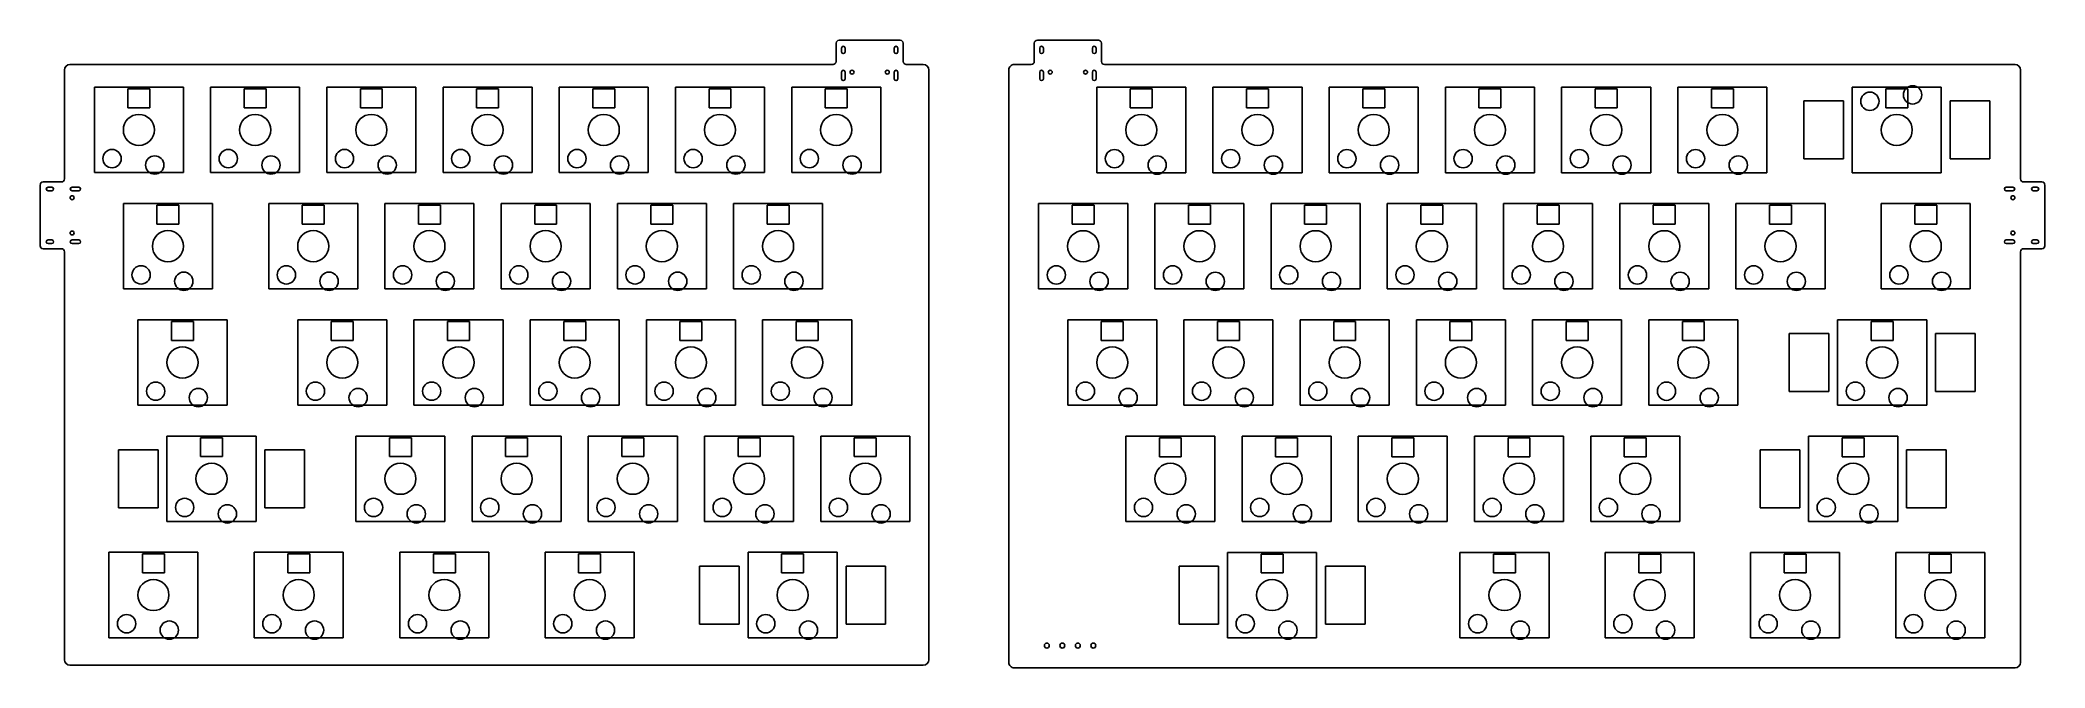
# Model space of a CAD drawing. Header units: millimetres. Extents: x -18 to 310, y -2 to 100.
import ezdxf

# ---------------------------------------------------------------- set-up
doc = ezdxf.new("R2010")
doc.units = ezdxf.units.MM
doc.layers.add('Edge.Cuts', color=254, linetype='CONTINUOUS', true_color=0xd0d2cd)
doc.layers.add('User.Eco1', color=254, linetype='CONTINUOUS', true_color=0xb4dbd2)

msp = doc.modelspace()

# ---------------------------------------------------------------- linework, layer by layer
at = {"layer": 'Edge.Cuts', "linetype": 'CONTINUOUS'}
for p, q in [((112.09, 96.945), (112.09, 99.945)), ((112.59, 100.445), (122.59, 100.445)), ((112.97, 99.145), (112.97, 98.545)), ((113.57, 98.545), (113.57, 99.145)), ((121.61, 99.145), (121.61, 98.545)), ((122.21, 98.545), (122.21, 99.145)), ((123.09, 99.945), (123.09, 96.945)), ((144.58, 96.945), (144.58, 99.945)), ((145.08, 100.445), (155.08, 100.445)), ((145.46, 99.145), (145.46, 98.545)), ((146.06, 98.545), (146.06, 99.145)), ((154.1, 99.145), (154.1, 98.545)), ((154.7, 98.545), (154.7, 99.145)), ((155.58, 99.945), (155.58, 96.945)), ((-14.39, 95.545002), (-14.39, 77.705)), ((102.88, 96.445), (-13.490002, 96.445)), ((102.88, 96.445), (111.59, 96.445)), ((123.59, 96.445), (126.38, 96.445)), ((127.28, 95.545002), (127.28, -1.073002)), ((140.39075, 95.545002), (140.39075, -1.503085)), ((141.290748, 96.445), (144.08, 96.445)), ((156.08, 96.445), (166.491, 96.445)), ((305.330002, 96.445), (166.491, 96.445)), ((306.23, 95.545002), (306.23, 77.705)), ((-3.995, 92.457), (-0.395, 92.457)), ((-3.995, 89.357), (-3.995, 92.457)), ((-0.395, 92.457), (-0.395, 89.357)), ((15.055, 92.457), (18.655, 92.457)), ((15.055, 89.357), (15.055, 92.457)), ((18.655, 92.457), (18.655, 89.357)), ((34.105, 92.457), (37.705, 92.457)), ((34.105, 89.357), (34.105, 92.457)), ((37.705, 92.457), (37.705, 89.357)), ((53.155, 92.457), (56.755, 92.457)), ((53.155, 89.357), (53.155, 92.457)), ((56.755, 92.457), (56.755, 89.357)), ((72.205, 92.457), (75.805, 92.457)), ((72.205, 89.357), (72.205, 92.457)), ((75.805, 92.457), (75.805, 89.357)), ((91.255, 92.457), (94.855, 92.457)), ((91.255, 89.357), (91.255, 92.457)), ((94.855, 92.457), (94.855, 89.357)), ((110.305, 92.457), (113.905, 92.457)), ((110.305, 89.357), (110.305, 92.457)), ((112.97, 95.215), (112.97, 94.115)), ((113.57, 94.115), (113.57, 95.215)), ((113.905, 92.457), (113.905, 89.357)), ((121.61, 95.215), (121.61, 94.115)), ((122.21, 94.115), (122.21, 95.215)), ((145.46, 95.215), (145.46, 94.115)), ((146.06, 94.115), (146.06, 95.215)), ((154.1, 95.215), (154.1, 94.115)), ((154.7, 94.115), (154.7, 95.215)), ((160.3145, 92.45), (163.9145, 92.45)), ((160.3145, 89.35), (160.3145, 92.45)), ((163.9145, 92.45), (163.9145, 89.35)), ((179.3645, 92.45), (182.9645, 92.45)), ((179.3645, 89.35), (179.3645, 92.45)), ((182.9645, 92.45), (182.9645, 89.35)), ((198.4145, 92.45), (202.0145, 92.45)), ((198.4145, 89.35), (198.4145, 92.45)), ((202.0145, 92.45), (202.0145, 89.35)), ((217.4645, 92.45), (221.0645, 92.45)), ((217.4645, 89.35), (217.4645, 92.45)), ((221.0645, 92.45), (221.0645, 89.35)), ((236.5145, 92.45), (240.1145, 92.45)), ((236.5145, 89.35), (236.5145, 92.45)), ((240.1145, 92.45), (240.1145, 89.35)), ((255.5645, 92.45), (259.1645, 92.45)), ((255.5645, 89.35), (255.5645, 92.45)), ((259.1645, 92.45), (259.1645, 89.35)), ((284.1395, 92.45), (287.7395, 92.45)), ((284.1395, 89.35), (284.1395, 92.45)), ((287.7395, 92.45), (287.7395, 89.35)), ((-0.395, 89.357), (-3.995, 89.357)), ((18.655, 89.357), (15.055, 89.357)), ((37.705, 89.357), (34.105, 89.357)), ((56.755, 89.357), (53.155, 89.357)), ((75.805, 89.357), (72.205, 89.357)), ((94.855, 89.357), (91.255, 89.357)), ((113.905, 89.357), (110.305, 89.357)), ((163.9145, 89.35), (160.3145, 89.35)), ((182.9645, 89.35), (179.3645, 89.35)), ((202.0145, 89.35), (198.4145, 89.35)), ((221.0645, 89.35), (217.4645, 89.35)), ((240.1145, 89.35), (236.5145, 89.35)), ((259.1645, 89.35), (255.5645, 89.35)), ((270.6895, 90.475), (277.1895, 90.475)), ((270.6895, 80.975), (270.6895, 90.475)), ((277.1895, 90.475), (277.1895, 80.975)), ((287.7395, 89.35), (284.1395, 89.35)), ((294.6895, 90.475), (301.1895, 90.475)), ((294.6895, 80.975), (294.6895, 90.475)), ((301.1895, 90.475), (301.1895, 80.975)), ((277.1895, 80.975), (270.6895, 80.975)), ((301.1895, 80.975), (294.6895, 80.975)), ((-18.39, 76.705), (-18.39, 66.765)), ((-14.89, 77.205), (-17.89, 77.205)), ((-16.48525, 76.355), (-17.08525, 76.355)), ((-17.08525, 75.755), (-16.48525, 75.755)), ((-12.05525, 76.355), (-13.15525, 76.355)), ((-13.15525, 75.755), (-12.05525, 75.755)), ((304.99975, 76.355), (303.89975, 76.355)), ((303.89975, 75.755), (304.99975, 75.755)), ((306.73, 77.205), (309.73, 77.205)), ((308.92975, 76.355), (308.32975, 76.355)), ((308.32975, 75.755), (308.92975, 75.755)), ((310.23, 76.705), (310.23, 66.765)), ((0.7675, 73.407), (4.3675, 73.407)), ((0.7675, 70.307), (0.7675, 73.407)), ((4.3675, 73.407), (4.3675, 70.307)), ((24.58, 73.407), (28.18, 73.407)), ((24.58, 70.307), (24.58, 73.407)), ((28.18, 73.407), (28.18, 70.307)), ((43.63, 73.407), (47.23, 73.407)), ((43.63, 70.307), (43.63, 73.407)), ((47.23, 73.407), (47.23, 70.307)), ((62.68, 73.407), (66.28, 73.407)), ((62.68, 70.307), (62.68, 73.407)), ((66.28, 73.407), (66.28, 70.307)), ((81.73, 73.407), (85.33, 73.407)), ((81.73, 70.307), (81.73, 73.407)), ((85.33, 73.407), (85.33, 70.307)), ((100.78, 73.407), (104.38, 73.407)), ((100.78, 70.307), (100.78, 73.407)), ((104.38, 73.407), (104.38, 70.307)), ((150.7895, 73.4), (154.3895, 73.4)), ((150.7895, 70.3), (150.7895, 73.4)), ((154.3895, 73.4), (154.3895, 70.3)), ((169.8395, 73.4), (173.4395, 73.4)), ((169.8395, 70.3), (169.8395, 73.4)), ((173.4395, 73.4), (173.4395, 70.3)), ((188.8895, 73.4), (192.4895, 73.4)), ((188.8895, 70.3), (188.8895, 73.4)), ((192.4895, 73.4), (192.4895, 70.3)), ((207.9395, 73.4), (211.5395, 73.4)), ((207.9395, 70.3), (207.9395, 73.4)), ((211.5395, 73.4), (211.5395, 70.3)), ((226.9895, 73.4), (230.5895, 73.4)), ((226.9895, 70.3), (226.9895, 73.4)), ((230.5895, 73.4), (230.5895, 70.3)), ((246.0395, 73.4), (249.6395, 73.4)), ((246.0395, 70.3), (246.0395, 73.4)), ((249.6395, 73.4), (249.6395, 70.3)), ((265.0895, 73.4), (268.6895, 73.4)), ((265.0895, 70.3), (265.0895, 73.4)), ((268.6895, 73.4), (268.6895, 70.3)), ((288.902, 73.4), (292.502, 73.4)), ((288.902, 70.3), (288.902, 73.4)), ((292.502, 73.4), (292.502, 70.3)), ((4.3675, 70.307), (0.7675, 70.307)), ((28.18, 70.307), (24.58, 70.307)), ((47.23, 70.307), (43.63, 70.307)), ((66.28, 70.307), (62.68, 70.307)), ((85.33, 70.307), (81.73, 70.307)), ((104.38, 70.307), (100.78, 70.307)), ((154.3895, 70.3), (150.7895, 70.3)), ((173.4395, 70.3), (169.8395, 70.3)), ((192.4895, 70.3), (188.8895, 70.3)), ((211.5395, 70.3), (207.9395, 70.3)), ((230.5895, 70.3), (226.9895, 70.3)), ((249.6395, 70.3), (246.0395, 70.3)), ((268.6895, 70.3), (265.0895, 70.3)), ((292.502, 70.3), (288.902, 70.3)), ((-17.89, 66.265), (-14.89, 66.265)), ((-16.48525, 67.715), (-17.08525, 67.715)), ((-17.08525, 67.115), (-16.48525, 67.115)), ((-14.39, 65.765), (-14.39, -1.073002)), ((-12.05525, 67.715), (-13.15525, 67.715)), ((-13.15525, 67.115), (-12.05525, 67.115)), ((304.99975, 67.715), (303.89975, 67.715)), ((303.89975, 67.115), (304.99975, 67.115)), ((306.23, -1.503002), (306.23, 65.765)), ((309.73, 66.265), (306.73, 66.265)), ((308.92975, 67.715), (308.32975, 67.715)), ((308.32975, 67.115), (308.92975, 67.115)), ((3.1488, 54.357), (6.7488, 54.357)), ((3.1488, 51.257), (3.1488, 54.357)), ((6.7488, 54.357), (6.7488, 51.257)), ((29.3425, 54.357), (32.9425, 54.357)), ((29.3425, 51.257), (29.3425, 54.357)), ((32.9425, 54.357), (32.9425, 51.257)), ((48.3925, 54.357), (51.9925, 54.357)), ((48.3925, 51.257), (48.3925, 54.357)), ((51.9925, 54.357), (51.9925, 51.257)), ((67.4425, 54.357), (71.0425, 54.357)), ((67.4425, 51.257), (67.4425, 54.357)), ((71.0425, 54.357), (71.0425, 51.257)), ((86.4925, 54.357), (90.0925, 54.357)), ((86.4925, 51.257), (86.4925, 54.357)), ((90.0925, 54.357), (90.0925, 51.257)), ((105.5425, 54.357), (109.1425, 54.357)), ((105.5425, 51.257), (105.5425, 54.357)), ((109.1425, 54.357), (109.1425, 51.257)), ((155.552, 54.35), (159.152, 54.35)), ((155.552, 51.25), (155.552, 54.35)), ((159.152, 54.35), (159.152, 51.25)), ((174.602, 54.35), (178.202, 54.35)), ((174.602, 51.25), (174.602, 54.35)), ((178.202, 54.35), (178.202, 51.25)), ((193.652, 54.35), (197.252, 54.35)), ((193.652, 51.25), (193.652, 54.35)), ((197.252, 54.35), (197.252, 51.25)), ((212.702, 54.35), (216.302, 54.35)), ((212.702, 51.25), (212.702, 54.35)), ((216.302, 54.35), (216.302, 51.25)), ((231.752, 54.35), (235.352, 54.35)), ((231.752, 51.25), (231.752, 54.35)), ((235.352, 54.35), (235.352, 51.25)), ((250.802, 54.35), (254.402, 54.35)), ((250.802, 51.25), (250.802, 54.35)), ((254.402, 54.35), (254.402, 51.25)), ((281.7583, 54.35), (285.3583, 54.35)), ((281.7583, 51.25), (281.7583, 54.35)), ((285.3583, 54.35), (285.3583, 51.25)), ((6.7488, 51.257), (3.1488, 51.257)), ((32.9425, 51.257), (29.3425, 51.257)), ((51.9925, 51.257), (48.3925, 51.257)), ((71.0425, 51.257), (67.4425, 51.257)), ((90.0925, 51.257), (86.4925, 51.257)), ((109.1425, 51.257), (105.5425, 51.257)), ((159.152, 51.25), (155.552, 51.25)), ((178.202, 51.25), (174.602, 51.25)), ((197.252, 51.25), (193.652, 51.25)), ((216.302, 51.25), (212.702, 51.25)), ((235.352, 51.25), (231.752, 51.25)), ((254.402, 51.25), (250.802, 51.25)), ((268.30825, 52.375), (274.80825, 52.375)), ((268.30825, 42.875), (268.30825, 52.375)), ((274.80825, 52.375), (274.80825, 42.875)), ((285.3583, 51.25), (281.7583, 51.25)), ((292.30825, 52.375), (298.80825, 52.375)), ((292.30825, 42.875), (292.30825, 52.375)), ((298.80825, 52.375), (298.80825, 42.875)), ((274.80825, 42.875), (268.30825, 42.875)), ((298.80825, 42.875), (292.30825, 42.875)), ((-5.538705, 33.332), (0.961295, 33.332)), ((-5.538705, 23.832), (-5.538705, 33.332)), ((0.961295, 33.332), (0.961295, 23.832)), ((7.9113, 35.307), (11.5113, 35.307)), ((7.9113, 32.207), (7.9113, 35.307)), ((11.5113, 35.307), (11.5113, 32.207)), ((18.461295, 33.332), (24.961295, 33.332)), ((18.461295, 23.832), (18.461295, 33.332)), ((24.961295, 33.332), (24.961295, 23.832)), ((38.8675, 35.307), (42.4675, 35.307)), ((38.8675, 32.207), (38.8675, 35.307)), ((42.4675, 35.307), (42.4675, 32.207)), ((57.9175, 35.307), (61.5175, 35.307)), ((57.9175, 32.207), (57.9175, 35.307)), ((61.5175, 35.307), (61.5175, 32.207)), ((76.9675, 35.307), (80.5675, 35.307)), ((76.9675, 32.207), (76.9675, 35.307)), ((80.5675, 35.307), (80.5675, 32.207)), ((96.0175, 35.307), (99.6175, 35.307)), ((96.0175, 32.207), (96.0175, 35.307)), ((99.6175, 35.307), (99.6175, 32.207)), ((115.0675, 35.307), (118.6675, 35.307)), ((115.0675, 32.207), (115.0675, 35.307)), ((118.6675, 35.307), (118.6675, 32.207)), ((165.077, 35.3), (168.677, 35.3)), ((165.077, 32.2), (165.077, 35.3)), ((168.677, 35.3), (168.677, 32.2)), ((184.127, 35.3), (187.727, 35.3)), ((184.127, 32.2), (184.127, 35.3)), ((187.727, 35.3), (187.727, 32.2)), ((203.177, 35.3), (206.777, 35.3)), ((203.177, 32.2), (203.177, 35.3)), ((206.777, 35.3), (206.777, 32.2)), ((222.227, 35.3), (225.827, 35.3)), ((222.227, 32.2), (222.227, 35.3)), ((225.827, 35.3), (225.827, 32.2)), ((241.277, 35.3), (244.877, 35.3)), ((241.277, 32.2), (241.277, 35.3)), ((244.877, 35.3), (244.877, 32.2)), ((263.54575, 33.325), (270.04575, 33.325)), ((263.54575, 23.825), (263.54575, 33.325)), ((270.04575, 33.325), (270.04575, 23.825)), ((276.9958, 35.3), (280.5958, 35.3)), ((276.9958, 32.2), (276.9958, 35.3)), ((280.5958, 35.3), (280.5958, 32.2)), ((287.54575, 33.325), (294.04575, 33.325)), ((287.54575, 23.825), (287.54575, 33.325)), ((294.04575, 33.325), (294.04575, 23.825)), ((11.5113, 32.207), (7.9113, 32.207)), ((42.4675, 32.207), (38.8675, 32.207)), ((61.5175, 32.207), (57.9175, 32.207)), ((80.5675, 32.207), (76.9675, 32.207)), ((99.6175, 32.207), (96.0175, 32.207)), ((118.6675, 32.207), (115.0675, 32.207)), ((168.677, 32.2), (165.077, 32.2)), ((187.727, 32.2), (184.127, 32.2)), ((206.777, 32.2), (203.177, 32.2)), ((225.827, 32.2), (222.227, 32.2)), ((244.877, 32.2), (241.277, 32.2)), ((280.5958, 32.2), (276.9958, 32.2)), ((0.961295, 23.832), (-5.538705, 23.832)), ((24.961295, 23.832), (18.461295, 23.832)), ((270.04575, 23.825), (263.54575, 23.825)), ((294.04575, 23.825), (287.54575, 23.825)), ((-1.6137, 16.257), (1.9863, 16.257)), ((-1.6137, 13.157), (-1.6137, 16.257)), ((1.9863, 13.157), (-1.6137, 13.157)), ((1.9863, 16.257), (1.9863, 13.157)), ((22.1988, 16.257), (25.7988, 16.257)), ((22.1988, 13.157), (22.1988, 16.257)), ((25.7988, 13.157), (22.1988, 13.157)), ((25.7988, 16.257), (25.7988, 13.157)), ((46.0748, 16.257), (49.6748, 16.257)), ((46.0748, 13.157), (46.0748, 16.257)), ((49.6748, 13.157), (46.0748, 13.157)), ((49.6748, 16.257), (49.6748, 13.157)), ((69.8873, 16.257), (73.4873, 16.257)), ((69.8873, 13.157), (69.8873, 16.257)), ((73.4873, 13.157), (69.8873, 13.157)), ((73.4873, 16.257), (73.4873, 13.157)), ((89.711295, 14.282), (96.211295, 14.282)), ((89.711295, 4.782), (89.711295, 14.282)), ((96.211295, 14.282), (96.211295, 4.782)), ((103.1613, 16.257), (106.7613, 16.257)), ((103.1613, 13.157), (103.1613, 16.257)), ((106.7613, 13.157), (103.1613, 13.157)), ((106.7613, 16.257), (106.7613, 13.157)), ((113.711295, 14.282), (120.211295, 14.282)), ((113.711295, 4.782), (113.711295, 14.282)), ((120.211295, 14.282), (120.211295, 4.782)), ((168.29575, 14.275), (174.79575, 14.275)), ((168.29575, 4.775), (168.29575, 14.275)), ((174.79575, 14.275), (174.79575, 4.775)), ((181.7457, 16.25), (185.3457, 16.25)), ((181.7457, 13.15), (181.7457, 16.25)), ((185.3457, 13.15), (181.7457, 13.15)), ((185.3457, 16.25), (185.3457, 13.15)), ((192.29575, 14.275), (198.79575, 14.275)), ((192.29575, 4.775), (192.29575, 14.275)), ((198.79575, 14.275), (198.79575, 4.775)), ((219.8457, 16.25), (223.4457, 16.25)), ((219.8457, 13.15), (219.8457, 16.25)), ((223.4457, 13.15), (219.8457, 13.15)), ((223.4457, 16.25), (223.4457, 13.15)), ((243.6582, 16.25), (247.2582, 16.25)), ((243.6582, 13.15), (243.6582, 16.25)), ((247.2582, 13.15), (243.6582, 13.15)), ((247.2582, 16.25), (247.2582, 13.15)), ((267.4707, 16.25), (271.0707, 16.25)), ((267.4707, 13.15), (267.4707, 16.25)), ((271.0707, 13.15), (267.4707, 13.15)), ((271.0707, 16.25), (271.0707, 13.15)), ((291.2832, 16.25), (294.8832, 16.25)), ((291.2832, 13.15), (291.2832, 16.25)), ((294.8832, 13.15), (291.2832, 13.15)), ((294.8832, 16.25), (294.8832, 13.15)), ((96.211295, 4.782), (89.711295, 4.782)), ((120.211295, 4.782), (113.711295, 4.782)), ((174.79575, 4.775), (168.29575, 4.775)), ((198.79575, 4.775), (192.29575, 4.775)), ((-13.490002, -1.973), (126.380002, -1.973)), ((141.290665, -2.403024), (305.330002, -2.403))]:
    msp.add_line(p, q, dxfattribs=at)
at = {"layer": 'Edge.Cuts'}
for centre, radius in [((114.7, 95.195), 0.324999), ((120.48, 95.195), 0.324999), ((147.19, 95.195), 0.324999), ((152.97, 95.195), 0.324999), ((288.5395, 91.475), 1.499999), ((281.5395, 90.425), 1.499999), ((-2.194955, 85.732), 2.549999), ((16.855045, 85.732), 2.549999), ((35.905045, 85.732), 2.549999), ((54.955045, 85.732), 2.549999), ((74.005045, 85.732), 2.549999), ((93.055045, 85.732), 2.549999), ((112.105045, 85.732), 2.549999), ((162.1145, 85.725), 2.549999), ((181.1645, 85.725), 2.549999), ((200.2145, 85.725), 2.549999), ((219.2645, 85.725), 2.549999), ((238.3145, 85.725), 2.549999), ((257.3645, 85.725), 2.549999), ((285.9395, 85.725), 2.549999), ((-6.594955, 81.032), 1.499999), ((12.455045, 81.032), 1.499999), ((31.505045, 81.032), 1.499999), ((50.555045, 81.032), 1.499999), ((69.605045, 81.032), 1.499999), ((88.655045, 81.032), 1.499999), ((107.705045, 81.032), 1.499999), ((157.7145, 81.025), 1.499999), ((176.7645, 81.025), 1.499999), ((195.8145, 81.025), 1.499999), ((214.8645, 81.025), 1.499999), ((233.9145, 81.025), 1.499999), ((252.9645, 81.025), 1.499999), ((0.405045, 79.982), 1.499999), ((19.455045, 79.982), 1.499999), ((38.505045, 79.982), 1.499999), ((57.555045, 79.982), 1.499999), ((76.605045, 79.982), 1.499999), ((95.655045, 79.982), 1.499999), ((114.705045, 79.982), 1.499999), ((164.7145, 79.975), 1.499999), ((183.7645, 79.975), 1.499999), ((202.8145, 79.975), 1.499999), ((221.8645, 79.975), 1.499999), ((240.9145, 79.975), 1.499999), ((259.9645, 79.975), 1.499999), ((-13.13525, 74.625), 0.324999), ((304.97975, 74.625), 0.324999), ((-13.13525, 68.845), 0.324999), ((2.567545, 66.682), 2.549999), ((26.380045, 66.682), 2.549999), ((45.430045, 66.682), 2.549999), ((64.480045, 66.682), 2.549999), ((83.530045, 66.682), 2.549999), ((102.580045, 66.682), 2.549999), ((152.5895, 66.675), 2.549999), ((171.6395, 66.675), 2.549999), ((190.6895, 66.675), 2.549999), ((209.7395, 66.675), 2.549999), ((228.7895, 66.675), 2.549999), ((247.8395, 66.675), 2.549999), ((266.8895, 66.675), 2.549999), ((290.702, 66.675), 2.549999), ((304.97975, 68.845), 0.324999), ((-1.832455, 61.982), 1.499999), ((21.980045, 61.982), 1.499999), ((41.030045, 61.982), 1.499999), ((60.080045, 61.982), 1.499999), ((79.130045, 61.982), 1.499999), ((98.180045, 61.982), 1.499999), ((148.1895, 61.975), 1.499999), ((167.2395, 61.975), 1.499999), ((186.2895, 61.975), 1.499999), ((205.3395, 61.975), 1.499999), ((224.3895, 61.975), 1.499999), ((243.4395, 61.975), 1.499999), ((262.4895, 61.975), 1.499999), ((286.302, 61.975), 1.499999), ((5.167545, 60.932), 1.499999), ((28.980045, 60.932), 1.499999), ((48.030045, 60.932), 1.499999), ((67.080045, 60.932), 1.499999), ((86.130045, 60.932), 1.499999), ((105.180045, 60.932), 1.499999), ((155.1895, 60.925), 1.499999), ((174.2395, 60.925), 1.499999), ((193.2895, 60.925), 1.499999), ((212.3395, 60.925), 1.499999), ((231.3895, 60.925), 1.499999), ((250.4395, 60.925), 1.499999), ((269.4895, 60.925), 1.499999), ((293.302, 60.925), 1.499999), ((4.948795, 47.632), 2.549999), ((31.142545, 47.632), 2.549999), ((50.192545, 47.632), 2.549999), ((69.242545, 47.632), 2.549999), ((88.292545, 47.632), 2.549999), ((107.342545, 47.632), 2.549999), ((157.352, 47.625), 2.549999), ((176.402, 47.625), 2.549999), ((195.452, 47.625), 2.549999), ((214.502, 47.625), 2.549999), ((233.552, 47.625), 2.549999), ((252.602, 47.625), 2.549999), ((283.55825, 47.625), 2.549999), ((0.548795, 42.932), 1.499999), ((7.548795, 41.882), 1.499999), ((26.742545, 42.932), 1.499999), ((33.742545, 41.882), 1.499999), ((45.792545, 42.932), 1.499999), ((52.792545, 41.882), 1.499999), ((64.842545, 42.932), 1.499999), ((71.842545, 41.882), 1.499999), ((83.892545, 42.932), 1.499999), ((90.892545, 41.882), 1.499999), ((102.942545, 42.932), 1.499999), ((109.942545, 41.882), 1.499999), ((152.952, 42.925), 1.499999), ((159.952, 41.875), 1.499999), ((172.002, 42.925), 1.499999), ((179.002, 41.875), 1.499999), ((191.052, 42.925), 1.499999), ((198.052, 41.875), 1.499999), ((210.102, 42.925), 1.499999), ((217.102, 41.875), 1.499999), ((229.152, 42.925), 1.499999), ((236.152, 41.875), 1.499999), ((248.202, 42.925), 1.499999), ((255.202, 41.875), 1.499999), ((279.15825, 42.925), 1.499999), ((286.15825, 41.875), 1.499999), ((9.711295, 28.582), 2.549999), ((40.667545, 28.582), 2.549999), ((59.717545, 28.582), 2.549999), ((78.767545, 28.582), 2.549999), ((97.817545, 28.582), 2.549999), ((116.867545, 28.582), 2.549999), ((166.877, 28.575), 2.549999), ((185.927, 28.575), 2.549999), ((204.977, 28.575), 2.549999), ((224.027, 28.575), 2.549999), ((243.077, 28.575), 2.549999), ((278.79575, 28.575), 2.549999), ((5.311295, 23.882), 1.499999), ((12.311295, 22.832), 1.499999), ((36.267545, 23.882), 1.499999), ((43.267545, 22.832), 1.499999), ((55.317545, 23.882), 1.499999), ((62.317545, 22.832), 1.499999), ((74.367545, 23.882), 1.499999), ((81.367545, 22.832), 1.499999), ((93.417545, 23.882), 1.499999), ((100.417545, 22.832), 1.499999), ((112.467545, 23.882), 1.499999), ((119.467545, 22.832), 1.499999), ((162.477, 23.875), 1.499999), ((169.477, 22.825), 1.499999), ((181.527, 23.875), 1.499999), ((188.527, 22.825), 1.499999), ((200.577, 23.875), 1.499999), ((207.577, 22.825), 1.499999), ((219.627, 23.875), 1.499999), ((226.627, 22.825), 1.499999), ((238.677, 23.875), 1.499999), ((245.677, 22.825), 1.499999), ((274.39575, 23.875), 1.499999), ((281.39575, 22.825), 1.499999), ((0.186295, 9.532), 2.549999), ((23.998795, 9.532), 2.549999), ((47.874795, 9.532), 2.549999), ((71.687295, 9.532), 2.549999), ((104.961295, 9.532), 2.549999), ((183.54575, 9.525), 2.549999), ((221.64575, 9.525), 2.549999), ((245.45825, 9.525), 2.549999), ((269.27075, 9.525), 2.549999), ((293.08325, 9.525), 2.549999), ((-4.213705, 4.832), 1.499999), ((2.786295, 3.782), 1.499999), ((19.598795, 4.832), 1.499999), ((26.598795, 3.782), 1.499999), ((43.474795, 4.832), 1.499999), ((50.474795, 3.782), 1.499999), ((67.287295, 4.832), 1.499999), ((74.287295, 3.782), 1.499999), ((100.561295, 4.832), 1.499999), ((107.561295, 3.782), 1.499999), ((179.14575, 4.825), 1.499999), ((186.14575, 3.775), 1.499999), ((217.24575, 4.825), 1.499999), ((224.24575, 3.775), 1.499999), ((241.05825, 4.825), 1.499999), ((248.05825, 3.775), 1.499999), ((264.87075, 4.825), 1.499999), ((271.87075, 3.775), 1.499999), ((288.68325, 4.825), 1.499999), ((295.68325, 3.775), 1.499999), ((146.62975, 1.25), 0.4064), ((149.16975, 1.25), 0.4064), ((151.70975, 1.25), 0.4064), ((154.24975, 1.25), 0.4064)]:
    msp.add_circle(centre, radius, dxfattribs=at)
for centre, radius, start, end in [((112.59, 99.945), 0.5, 90, 180), ((113.27, 99.145), 0.3, 0, 180), ((121.91, 99.145), 0.3, 0, 180), ((122.59, 99.945), 0.5, 0, 90), ((145.08, 99.945), 0.5, 90, 180), ((145.76, 99.145), 0.3, 0, 180), ((154.4, 99.145), 0.3, 0, 180), ((155.08, 99.945), 0.5, 0, 90), ((-13.49, 95.545), 0.9, 90.00012732, 179.99987268), ((111.59, 96.945), 0.5, -90, 0), ((113.27, 98.545), 0.3, -180, 0), ((113.27, 95.215), 0.3, 0, 180), ((121.91, 98.545), 0.3, -180, 0), ((121.91, 95.215), 0.3, 0, 180), ((123.59, 96.945), 0.5, -180, -90), ((126.38, 95.545), 0.9, 0.00012732, 89.99987268), ((141.2907, 95.545), 0.89995, 89.99694423, 179.99987267), ((144.08, 96.945), 0.5, -90, 0), ((145.76, 98.545), 0.3, -180, 0), ((145.76, 95.215), 0.3, 0, 180), ((154.4, 98.545), 0.3, -180, 0), ((154.4, 95.215), 0.3, 0, 180), ((156.08, 96.945), 0.5, -180, -90), ((305.33, 95.545), 0.9, 0.00012732, 89.99987268), ((113.27, 94.115), 0.3, -180, 0), ((121.91, 94.115), 0.3, -180, 0), ((145.76, 94.115), 0.3, -180, 0), ((154.4, 94.115), 0.3, -180, 0), ((-17.89, 76.705), 0.5, 90, 180), ((-17.08525, 76.055), 0.3, 90, 270), ((-16.48525, 76.055), 0.3, -90, 90), ((-14.89, 77.705), 0.5, -90, 0), ((-13.15525, 76.055), 0.3, 90, 270), ((-12.05525, 76.055), 0.3, -90, 90), ((303.89975, 76.055), 0.3, 90, 270), ((304.99975, 76.055), 0.3, 270, 450), ((306.73, 77.705), 0.5, -180, -90), ((308.32975, 76.055), 0.3, 90, 270), ((308.92975, 76.055), 0.3, 270, 450), ((309.73, 76.705), 0.5, 0, 90), ((-17.89, 66.765), 0.5, -180, -90), ((-17.08525, 67.415), 0.3, 90, 270), ((-16.48525, 67.415), 0.3, -90, 90), ((-14.89, 65.765), 0.5, 0, 90), ((-13.15525, 67.415), 0.3, 90, 270), ((-12.05525, 67.415), 0.3, -90, 90), ((303.89975, 67.415), 0.3, 90, 270), ((304.99975, 67.415), 0.3, 270, 450), ((306.73, 65.765), 0.5, 90, 180), ((308.32975, 67.415), 0.3, 90, 270), ((308.92975, 67.415), 0.3, 270, 450), ((309.73, 66.765), 0.5, -90, 0), ((-13.49, -1.073), 0.9, -179.99987268, -90.00012732), ((126.38, -1.073), 0.9, -89.99987268, -0.00012732), ((141.2906, -1.5032), 0.899824, -180.00732215, -89.99586116), ((305.33, -1.503), 0.9, -89.99987268, -0.00012732)]:
    msp.add_arc(centre, radius, start, end, dxfattribs=at)
at = {"layer": 'User.Eco1', "linetype": 'CONTINUOUS'}
for p, q in [((112.97, 99.145), (112.97, 98.545)), ((113.57, 98.545), (113.57, 99.145)), ((121.61, 99.145), (121.61, 98.545)), ((122.21, 98.545), (122.21, 99.145)), ((145.46, 99.145), (145.46, 98.545)), ((146.06, 98.545), (146.06, 99.145)), ((154.1, 99.145), (154.1, 98.545)), ((154.7, 98.545), (154.7, 99.145)), ((-9.494955, 78.732), (-9.494955, 92.732)), ((-9.494955, 92.732), (5.105045, 92.732)), ((5.105045, 92.732), (5.105045, 78.732)), ((9.555045, 78.732), (9.555045, 92.732)), ((9.555045, 92.732), (24.155045, 92.732)), ((24.155045, 92.732), (24.155045, 78.732)), ((28.605045, 78.732), (28.605045, 92.732)), ((28.605045, 92.732), (43.205045, 92.732)), ((43.205045, 92.732), (43.205045, 78.732)), ((47.655045, 78.732), (47.655045, 92.732)), ((47.655045, 92.732), (62.255045, 92.732)), ((62.255045, 92.732), (62.255045, 78.732)), ((66.705045, 78.732), (66.705045, 92.732)), ((66.705045, 92.732), (81.305045, 92.732)), ((81.305045, 92.732), (81.305045, 78.732)), ((85.755045, 78.732), (85.755045, 92.732)), ((85.755045, 92.732), (100.355045, 92.732)), ((100.355045, 92.732), (100.355045, 78.732)), ((104.805045, 78.732), (104.805045, 92.732)), ((104.805045, 92.732), (119.405045, 92.732)), ((112.97, 95.215), (112.97, 94.115)), ((113.57, 94.115), (113.57, 95.215)), ((119.405045, 92.732), (119.405045, 78.732)), ((121.61, 95.215), (121.61, 94.115)), ((122.21, 94.115), (122.21, 95.215)), ((145.46, 95.215), (145.46, 94.115)), ((146.06, 94.115), (146.06, 95.215)), ((154.1, 95.215), (154.1, 94.115)), ((154.7, 94.115), (154.7, 95.215)), ((154.8145, 78.725), (154.8145, 92.725)), ((154.8145, 92.725), (169.4145, 92.725)), ((169.4145, 92.725), (169.4145, 78.725)), ((173.8645, 78.725), (173.8645, 92.725)), ((173.8645, 92.725), (188.4645, 92.725)), ((188.4645, 92.725), (188.4645, 78.725)), ((192.9145, 78.725), (192.9145, 92.725)), ((192.9145, 92.725), (207.5145, 92.725)), ((207.5145, 92.725), (207.5145, 78.725)), ((211.9645, 78.725), (211.9645, 92.725)), ((211.9645, 92.725), (226.5645, 92.725)), ((226.5645, 92.725), (226.5645, 78.725)), ((231.0145, 78.725), (231.0145, 92.725)), ((231.0145, 92.725), (245.6145, 92.725)), ((245.6145, 92.725), (245.6145, 78.725)), ((250.0645, 78.725), (250.0645, 92.725)), ((250.0645, 92.725), (264.6645, 92.725)), ((264.6645, 92.725), (264.6645, 78.725)), ((278.6395, 78.725), (278.6395, 92.725)), ((278.6395, 92.725), (293.2395, 92.725)), ((293.2395, 92.725), (293.2395, 78.725)), ((-16.48525, 76.355), (-17.08525, 76.355)), ((-17.08525, 75.755), (-16.48525, 75.755)), ((-12.05525, 76.355), (-13.15525, 76.355)), ((-13.15525, 75.755), (-12.05525, 75.755)), ((5.105045, 78.732), (-9.494955, 78.732)), ((24.155045, 78.732), (9.555045, 78.732)), ((43.205045, 78.732), (28.605045, 78.732)), ((62.255045, 78.732), (47.655045, 78.732)), ((81.305045, 78.732), (66.705045, 78.732)), ((100.355045, 78.732), (85.755045, 78.732)), ((119.405045, 78.732), (104.805045, 78.732)), ((169.4145, 78.725), (154.8145, 78.725)), ((188.4645, 78.725), (173.8645, 78.725)), ((207.5145, 78.725), (192.9145, 78.725)), ((226.5645, 78.725), (211.9645, 78.725)), ((245.6145, 78.725), (231.0145, 78.725)), ((264.6645, 78.725), (250.0645, 78.725)), ((293.2395, 78.725), (278.6395, 78.725)), ((304.99975, 76.355), (303.89975, 76.355)), ((303.89975, 75.755), (304.99975, 75.755)), ((308.92975, 76.355), (308.32975, 76.355)), ((308.32975, 75.755), (308.92975, 75.755)), ((-4.732455, 59.682), (-4.732455, 73.682)), ((-4.732455, 73.682), (9.867545, 73.682)), ((9.867545, 73.682), (9.867545, 59.682)), ((19.080045, 59.682), (19.080045, 73.682)), ((19.080045, 73.682), (33.680045, 73.682)), ((33.680045, 73.682), (33.680045, 59.682)), ((38.130045, 59.682), (38.130045, 73.682)), ((38.130045, 73.682), (52.730045, 73.682)), ((52.730045, 73.682), (52.730045, 59.682)), ((57.180045, 59.682), (57.180045, 73.682)), ((57.180045, 73.682), (71.780045, 73.682)), ((71.780045, 73.682), (71.780045, 59.682)), ((76.230045, 59.682), (76.230045, 73.682)), ((76.230045, 73.682), (90.830045, 73.682)), ((90.830045, 73.682), (90.830045, 59.682)), ((95.280045, 59.682), (95.280045, 73.682)), ((95.280045, 73.682), (109.880045, 73.682)), ((109.880045, 73.682), (109.880045, 59.682)), ((145.2895, 59.675), (145.2895, 73.675)), ((145.2895, 73.675), (159.8895, 73.675)), ((159.8895, 73.675), (159.8895, 59.675)), ((164.3395, 59.675), (164.3395, 73.675)), ((164.3395, 73.675), (178.9395, 73.675)), ((178.9395, 73.675), (178.9395, 59.675)), ((183.3895, 59.675), (183.3895, 73.675)), ((183.3895, 73.675), (197.9895, 73.675)), ((197.9895, 73.675), (197.9895, 59.675)), ((202.4395, 59.675), (202.4395, 73.675)), ((202.4395, 73.675), (217.0395, 73.675)), ((217.0395, 73.675), (217.0395, 59.675)), ((221.4895, 59.675), (221.4895, 73.675)), ((221.4895, 73.675), (236.0895, 73.675)), ((236.0895, 73.675), (236.0895, 59.675)), ((240.5395, 59.675), (240.5395, 73.675)), ((240.5395, 73.675), (255.1395, 73.675)), ((255.1395, 73.675), (255.1395, 59.675)), ((259.5895, 59.675), (259.5895, 73.675)), ((259.5895, 73.675), (274.1895, 73.675)), ((274.1895, 73.675), (274.1895, 59.675)), ((283.402, 59.675), (283.402, 73.675)), ((283.402, 73.675), (298.002, 73.675)), ((298.002, 73.675), (298.002, 59.675)), ((-16.48525, 67.715), (-17.08525, 67.715)), ((-17.08525, 67.115), (-16.48525, 67.115)), ((-12.05525, 67.715), (-13.15525, 67.715)), ((-13.15525, 67.115), (-12.05525, 67.115)), ((304.99975, 67.715), (303.89975, 67.715)), ((303.89975, 67.115), (304.99975, 67.115)), ((308.92975, 67.715), (308.32975, 67.715)), ((308.32975, 67.115), (308.92975, 67.115)), ((9.867545, 59.682), (-4.732455, 59.682)), ((33.680045, 59.682), (19.080045, 59.682)), ((52.730045, 59.682), (38.130045, 59.682)), ((71.780045, 59.682), (57.180045, 59.682)), ((90.830045, 59.682), (76.230045, 59.682)), ((109.880045, 59.682), (95.280045, 59.682)), ((159.8895, 59.675), (145.2895, 59.675)), ((178.9395, 59.675), (164.3395, 59.675)), ((197.9895, 59.675), (183.3895, 59.675)), ((217.0395, 59.675), (202.4395, 59.675)), ((236.0895, 59.675), (221.4895, 59.675)), ((255.1395, 59.675), (240.5395, 59.675)), ((274.1895, 59.675), (259.5895, 59.675)), ((298.002, 59.675), (283.402, 59.675)), ((-2.351205, 40.632), (-2.351205, 54.632)), ((-2.351205, 54.632), (12.248795, 54.632)), ((12.248795, 54.632), (12.248795, 40.632)), ((23.842545, 40.632), (23.842545, 54.632)), ((23.842545, 54.632), (38.442545, 54.632)), ((38.442545, 54.632), (38.442545, 40.632)), ((42.892545, 40.632), (42.892545, 54.632)), ((42.892545, 54.632), (57.492545, 54.632)), ((57.492545, 54.632), (57.492545, 40.632)), ((61.942545, 40.632), (61.942545, 54.632)), ((61.942545, 54.632), (76.542545, 54.632)), ((76.542545, 54.632), (76.542545, 40.632)), ((80.992545, 40.632), (80.992545, 54.632)), ((80.992545, 54.632), (95.592545, 54.632)), ((95.592545, 54.632), (95.592545, 40.632)), ((100.042545, 40.632), (100.042545, 54.632)), ((100.042545, 54.632), (114.642545, 54.632)), ((114.642545, 54.632), (114.642545, 40.632)), ((150.052, 40.625), (150.052, 54.625)), ((150.052, 54.625), (164.652, 54.625)), ((164.652, 54.625), (164.652, 40.625)), ((169.102, 40.625), (169.102, 54.625)), ((169.102, 54.625), (183.702, 54.625)), ((183.702, 54.625), (183.702, 40.625)), ((188.152, 40.625), (188.152, 54.625)), ((188.152, 54.625), (202.752, 54.625)), ((202.752, 54.625), (202.752, 40.625)), ((207.202, 40.625), (207.202, 54.625)), ((207.202, 54.625), (221.802, 54.625)), ((221.802, 54.625), (221.802, 40.625)), ((226.252, 40.625), (226.252, 54.625)), ((226.252, 54.625), (240.852, 54.625)), ((240.852, 54.625), (240.852, 40.625)), ((245.302, 40.625), (245.302, 54.625)), ((245.302, 54.625), (259.902, 54.625)), ((259.902, 54.625), (259.902, 40.625)), ((276.25825, 40.625), (276.25825, 54.625)), ((276.25825, 54.625), (290.85825, 54.625)), ((290.85825, 54.625), (290.85825, 40.625)), ((12.248795, 40.632), (-2.351205, 40.632)), ((38.442545, 40.632), (23.842545, 40.632)), ((57.492545, 40.632), (42.892545, 40.632)), ((76.542545, 40.632), (61.942545, 40.632)), ((95.592545, 40.632), (80.992545, 40.632)), ((114.642545, 40.632), (100.042545, 40.632)), ((164.652, 40.625), (150.052, 40.625)), ((183.702, 40.625), (169.102, 40.625)), ((202.752, 40.625), (188.152, 40.625)), ((221.802, 40.625), (207.202, 40.625)), ((240.852, 40.625), (226.252, 40.625)), ((259.902, 40.625), (245.302, 40.625)), ((290.85825, 40.625), (276.25825, 40.625)), ((2.411295, 21.582), (2.411295, 35.582)), ((2.411295, 35.582), (17.011295, 35.582)), ((17.011295, 35.582), (17.011295, 21.582)), ((33.367545, 21.582), (33.367545, 35.582)), ((33.367545, 35.582), (47.967545, 35.582)), ((47.967545, 35.582), (47.967545, 21.582)), ((52.417545, 21.582), (52.417545, 35.582)), ((52.417545, 35.582), (67.017545, 35.582)), ((67.017545, 35.582), (67.017545, 21.582)), ((71.467545, 21.582), (71.467545, 35.582)), ((71.467545, 35.582), (86.067545, 35.582)), ((86.067545, 35.582), (86.067545, 21.582)), ((90.517545, 21.582), (90.517545, 35.582)), ((90.517545, 35.582), (105.117545, 35.582)), ((105.117545, 35.582), (105.117545, 21.582)), ((109.567545, 21.582), (109.567545, 35.582)), ((109.567545, 35.582), (124.167545, 35.582)), ((124.167545, 35.582), (124.167545, 21.582)), ((159.577, 21.575), (159.577, 35.575)), ((159.577, 35.575), (174.177, 35.575)), ((174.177, 35.575), (174.177, 21.575)), ((178.627, 21.575), (178.627, 35.575)), ((178.627, 35.575), (193.227, 35.575)), ((193.227, 35.575), (193.227, 21.575)), ((197.677, 21.575), (197.677, 35.575)), ((197.677, 35.575), (212.277, 35.575)), ((212.277, 35.575), (212.277, 21.575)), ((216.727, 21.575), (216.727, 35.575)), ((216.727, 35.575), (231.327, 35.575)), ((231.327, 35.575), (231.327, 21.575)), ((235.777, 21.575), (235.777, 35.575)), ((235.777, 35.575), (250.377, 35.575)), ((250.377, 35.575), (250.377, 21.575)), ((271.49575, 21.575), (271.49575, 35.575)), ((271.49575, 35.575), (286.09575, 35.575)), ((286.09575, 35.575), (286.09575, 21.575)), ((17.011295, 21.582), (2.411295, 21.582)), ((47.967545, 21.582), (33.367545, 21.582)), ((67.017545, 21.582), (52.417545, 21.582)), ((86.067545, 21.582), (71.467545, 21.582)), ((105.117545, 21.582), (90.517545, 21.582)), ((124.167545, 21.582), (109.567545, 21.582)), ((174.177, 21.575), (159.577, 21.575)), ((193.227, 21.575), (178.627, 21.575)), ((212.277, 21.575), (197.677, 21.575)), ((231.327, 21.575), (216.727, 21.575)), ((250.377, 21.575), (235.777, 21.575)), ((286.09575, 21.575), (271.49575, 21.575)), ((-7.113705, 2.532), (-7.113705, 16.532)), ((-7.113705, 16.532), (7.486295, 16.532)), ((7.486295, 16.532), (7.486295, 2.532)), ((16.698795, 2.532), (16.698795, 16.532)), ((16.698795, 16.532), (31.298795, 16.532)), ((31.298795, 16.532), (31.298795, 2.532)), ((40.574795, 2.532), (40.574795, 16.532)), ((40.574795, 16.532), (55.174795, 16.532)), ((55.174795, 16.532), (55.174795, 2.532)), ((64.387295, 2.532), (64.387295, 16.532)), ((64.387295, 16.532), (78.987295, 16.532)), ((78.987295, 16.532), (78.987295, 2.532)), ((97.661295, 2.532), (97.661295, 16.532)), ((97.661295, 16.532), (112.261295, 16.532)), ((112.261295, 16.532), (112.261295, 2.532)), ((176.24575, 2.525), (176.24575, 16.525)), ((176.24575, 16.525), (190.84575, 16.525)), ((190.84575, 16.525), (190.84575, 2.525)), ((214.34575, 2.525), (214.34575, 16.525)), ((214.34575, 16.525), (228.94575, 16.525)), ((228.94575, 16.525), (228.94575, 2.525)), ((238.15825, 2.525), (238.15825, 16.525)), ((238.15825, 16.525), (252.75825, 16.525)), ((252.75825, 16.525), (252.75825, 2.525)), ((261.97075, 2.525), (261.97075, 16.525)), ((261.97075, 16.525), (276.57075, 16.525)), ((276.57075, 16.525), (276.57075, 2.525)), ((285.78325, 2.525), (285.78325, 16.525)), ((285.78325, 16.525), (300.38325, 16.525)), ((300.38325, 16.525), (300.38325, 2.525)), ((7.486295, 2.532), (-7.113705, 2.532)), ((31.298795, 2.532), (16.698795, 2.532)), ((55.174795, 2.532), (40.574795, 2.532)), ((78.987295, 2.532), (64.387295, 2.532)), ((112.261295, 2.532), (97.661295, 2.532)), ((190.84575, 2.525), (176.24575, 2.525)), ((228.94575, 2.525), (214.34575, 2.525)), ((252.75825, 2.525), (238.15825, 2.525)), ((276.57075, 2.525), (261.97075, 2.525)), ((300.38325, 2.525), (285.78325, 2.525))]:
    msp.add_line(p, q, dxfattribs=at)
at = {"layer": 'User.Eco1'}
for centre, start, end in [((113.27, 99.145), 0, 180), ((121.91, 99.145), 0, 180), ((145.76, 99.145), 0, 180), ((154.4, 99.145), 0, 180), ((113.27, 98.545), -180, 0), ((113.27, 95.215), 0, 180), ((121.91, 98.545), -180, 0), ((121.91, 95.215), 0, 180), ((145.76, 98.545), -180, 0), ((145.76, 95.215), 0, 180), ((154.4, 98.545), -180, 0), ((154.4, 95.215), 0, 180), ((113.27, 94.115), -180, 0), ((121.91, 94.115), -180, 0), ((145.76, 94.115), -180, 0), ((154.4, 94.115), -180, 0), ((-17.08525, 76.055), 90, 270), ((-16.48525, 76.055), -90, 90), ((-13.15525, 76.055), 90, 270), ((-12.05525, 76.055), -90, 90), ((303.89975, 76.055), 90, 270), ((304.99975, 76.055), 270, 450), ((308.32975, 76.055), 90, 270), ((308.92975, 76.055), 270, 450), ((-17.08525, 67.415), 90, 270), ((-16.48525, 67.415), -90, 90), ((-13.15525, 67.415), 90, 270), ((-12.05525, 67.415), -90, 90), ((303.89975, 67.415), 90, 270), ((304.99975, 67.415), 270, 450), ((308.32975, 67.415), 90, 270), ((308.92975, 67.415), 270, 450)]:
    msp.add_arc(centre, 0.3, start, end, dxfattribs=at)

doc.saveas('drawing.dxf')
